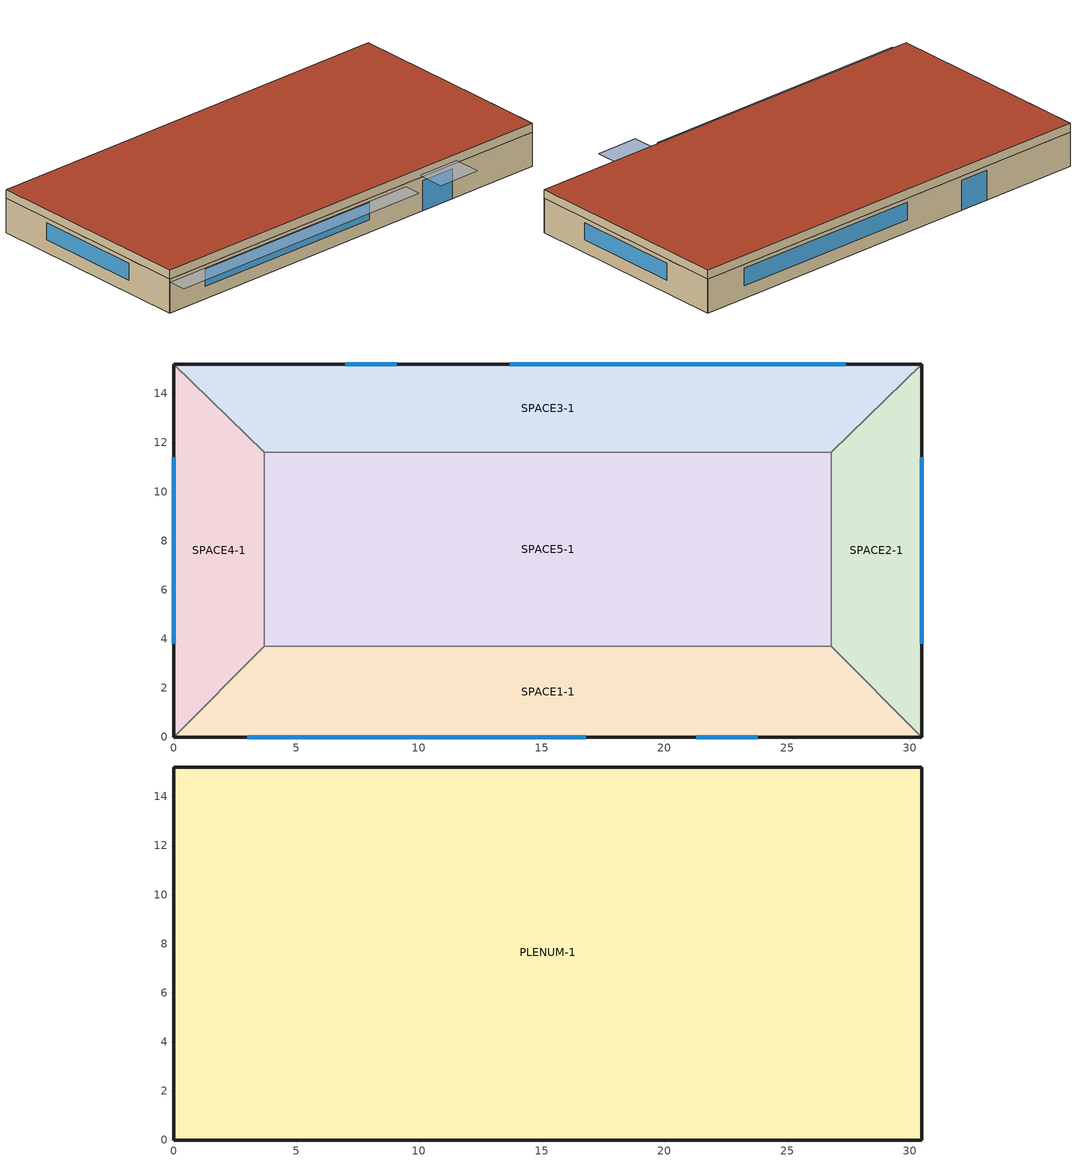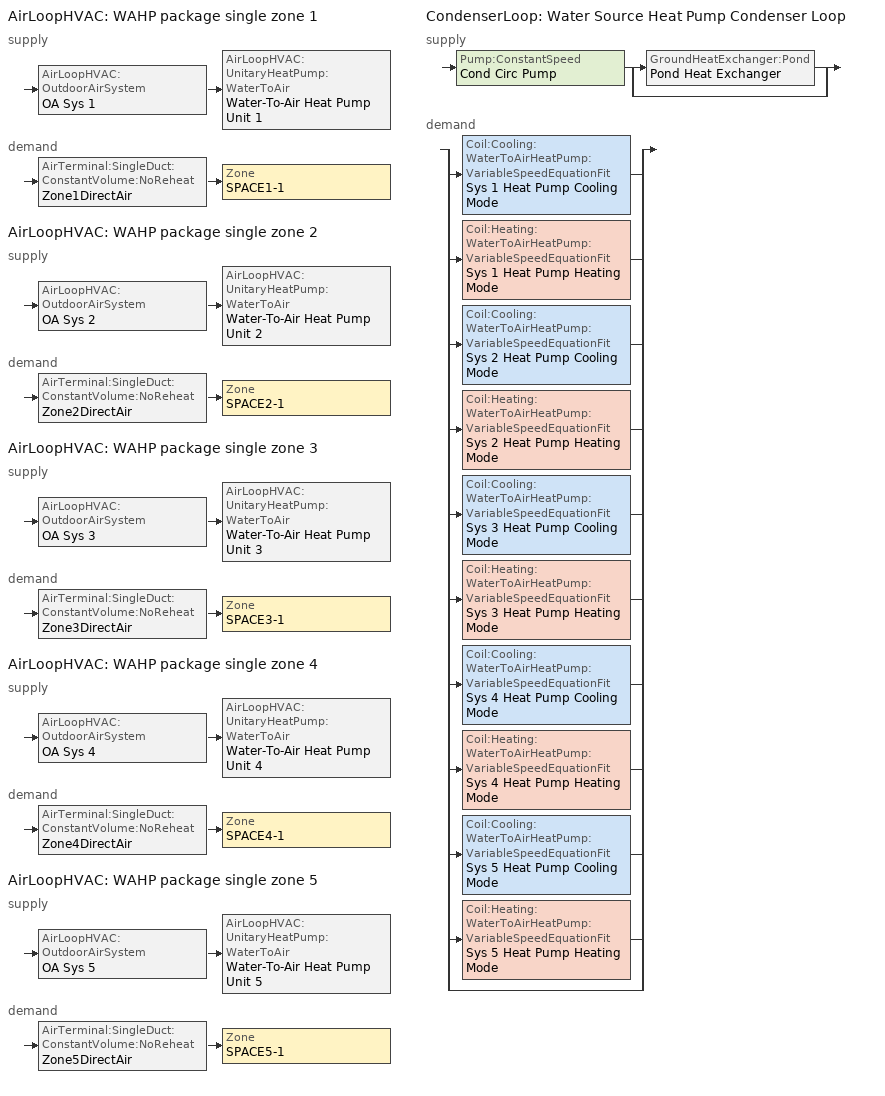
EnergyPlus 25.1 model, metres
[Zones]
SPACE1-1
 floor ground (FLOOR-SLAB-1): 26.8,3.7 30.5,0 0,0 3.7,3.7 z0
 wall outside (WALL-1): 0,0 30.5,0 z0:2.4
 wall to SPACE2-1 (INT-WALL-1): 30.5,0 26.8,3.7 z0:2.4
 wall to SPACE4-1 (INT-WALL-1): 3.7,3.7 0,0 z0:2.4
 wall to SPACE5-1 (INT-WALL-1): 26.8,3.7 3.7,3.7 z0:2.4
 window (Dbl Clr 3mm/13mm Air): 3,0 16.8,0 z0.9:2.1
 window (Sgl Grey 3mm): 21.3,0 23.8,0 z0:2.1
SPACE2-1
 floor ground (FLOOR-SLAB-1): 26.8,11.6 30.5,15.2 30.5,0 26.8,3.7 z0
 wall outside (WALL-1): 30.5,0 30.5,15.2 z0:2.4
 wall to SPACE3-1 (INT-WALL-1): 30.5,15.2 26.8,11.6 z0:2.4
 wall to SPACE5-1 (INT-WALL-1): 26.8,11.6 26.8,3.7 z0:2.4
 window (Dbl Clr 3mm/13mm Air): 30.5,3.8 30.5,11.4 z0.9:2.1
SPACE3-1
 floor ground (FLOOR-SLAB-1): 26.8,11.6 3.7,11.6 0,15.2 30.5,15.2 z0
 wall outside (WALL-1): 30.5,15.2 0,15.2 z0:2.4
 wall to SPACE4-1 (INT-WALL-1): 0,15.2 3.7,11.6 z0:2.4
 wall to SPACE5-1 (INT-WALL-1): 3.7,11.6 26.8,11.6 z0:2.4
 window (Dbl Clr 3mm/13mm Air): 27.4,15.2 13.7,15.2 z0.9:2.1
 window (Sgl Grey 3mm): 9.1,15.2 7,15.2 z0:2.1
SPACE4-1
 floor ground (FLOOR-SLAB-1): 3.7,3.7 0,0 0,15.2 3.7,11.6 z0
 wall outside (WALL-1): 0,15.2 0,0 z0:2.4
 wall to SPACE5-1 (INT-WALL-1): 3.7,3.7 3.7,11.6 z0:2.4
 window (Dbl Clr 3mm/13mm Air): 0,11.4 0,3.8 z0.9:2.1
SPACE5-1
 floor ground (FLOOR-SLAB-1): 26.8,11.6 26.8,3.7 3.7,3.7 3.7,11.6 z0
PLENUM-1
 floor to SPACE1-1 (CLNG-1): 26.8,3.7 30.5,0 0,0 3.7,3.7 z2.4
 floor to SPACE2-1 (CLNG-1): 26.8,11.6 30.5,15.2 30.5,0 26.8,3.7 z2.4
 floor to SPACE3-1 (CLNG-1): 26.8,11.6 3.7,11.6 0,15.2 30.5,15.2 z2.4
 floor to SPACE4-1 (CLNG-1): 3.7,3.7 0,0 0,15.2 3.7,11.6 z2.4
 floor to SPACE5-1 (CLNG-1): 26.8,11.6 26.8,3.7 3.7,3.7 3.7,11.6 z2.4
 wall outside (WALL-1): 0,0 30.5,0 30.5,15.2 0,15.2 0,0 z2.4:3
 roof outside (ROOF-1): 0,15.2 0,0 30.5,0 30.5,15.2 z3
shading: 0,-1.3 0,0 19.8,0 19.8,-1.3 z2.2; 21,-2 21,0 24.1,0 24.1,-2 z2.6
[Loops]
AirLoopHVAC 'WAHP package single zone 1'
 supply: AirLoopHVAC:OutdoorAirSystem 'OA Sys 1' > AirLoopHVAC:UnitaryHeatPump:WaterToAir 'Water-To-Air Heat Pump Unit 1'
 demand: AirTerminal:SingleDuct:ConstantVolume:NoReheat 'Zone1DirectAir' > Zone 'SPACE1-1'
AirLoopHVAC 'WAHP package single zone 2'
 supply: AirLoopHVAC:OutdoorAirSystem 'OA Sys 2' > AirLoopHVAC:UnitaryHeatPump:WaterToAir 'Water-To-Air Heat Pump Unit 2'
 demand: AirTerminal:SingleDuct:ConstantVolume:NoReheat 'Zone2DirectAir' > Zone 'SPACE2-1'
AirLoopHVAC 'WAHP package single zone 3'
 supply: AirLoopHVAC:OutdoorAirSystem 'OA Sys 3' > AirLoopHVAC:UnitaryHeatPump:WaterToAir 'Water-To-Air Heat Pump Unit 3'
 demand: AirTerminal:SingleDuct:ConstantVolume:NoReheat 'Zone3DirectAir' > Zone 'SPACE3-1'
AirLoopHVAC 'WAHP package single zone 4'
 supply: AirLoopHVAC:OutdoorAirSystem 'OA Sys 4' > AirLoopHVAC:UnitaryHeatPump:WaterToAir 'Water-To-Air Heat Pump Unit 4'
 demand: AirTerminal:SingleDuct:ConstantVolume:NoReheat 'Zone4DirectAir' > Zone 'SPACE4-1'
AirLoopHVAC 'WAHP package single zone 5'
 supply: AirLoopHVAC:OutdoorAirSystem 'OA Sys 5' > AirLoopHVAC:UnitaryHeatPump:WaterToAir 'Water-To-Air Heat Pump Unit 5'
 demand: AirTerminal:SingleDuct:ConstantVolume:NoReheat 'Zone5DirectAir' > Zone 'SPACE5-1'
CondenserLoop 'Water Source Heat Pump Condenser Loop'
 supply: Pump:ConstantSpeed 'Cond Circ Pump' > split
  | GroundHeatExchanger:Pond 'Pond Heat Exchanger'
  | bypass
 demand: split
  | Coil:Cooling:WaterToAirHeatPump:VariableSpeedEquationFit 'Sys 1 Heat Pump Cooling Mode'
  | Coil:Heating:WaterToAirHeatPump:VariableSpeedEquationFit 'Sys 1 Heat Pump Heating Mode'
  | Coil:Cooling:WaterToAirHeatPump:VariableSpeedEquationFit 'Sys 2 Heat Pump Cooling Mode'
  | Coil:Heating:WaterToAirHeatPump:VariableSpeedEquationFit 'Sys 2 Heat Pump Heating Mode'
  | Coil:Cooling:WaterToAirHeatPump:VariableSpeedEquationFit 'Sys 3 Heat Pump Cooling Mode'
  | Coil:Heating:WaterToAirHeatPump:VariableSpeedEquationFit 'Sys 3 Heat Pump Heating Mode'
  | Coil:Cooling:WaterToAirHeatPump:VariableSpeedEquationFit 'Sys 4 Heat Pump Cooling Mode'
  | Coil:Heating:WaterToAirHeatPump:VariableSpeedEquationFit 'Sys 4 Heat Pump Heating Mode'
  | Coil:Cooling:WaterToAirHeatPump:VariableSpeedEquationFit 'Sys 5 Heat Pump Cooling Mode'
  | Coil:Heating:WaterToAirHeatPump:VariableSpeedEquationFit 'Sys 5 Heat Pump Heating Mode'
  | bypass
[Building]
Building: North Axis {deg}=30; Terrain=City; Loads Convergence Tolerance Value {W}=0.5; Temperature Convergence Tolerance Value {deltaC}=0.5; Solar Distribution=FullExterior; Maximum Number of Warmup Days=40; Minimum Number of Warmup Days=6
[Site:Location]
Miami Intl Ap_FL_USA Design_Conditions: Latitude {deg}=25.82; Longitude {deg}=-80.3; Time Zone {hr}=-5; Elevation {m}=11
[SizingPeriod:DesignDay] Day of Month=21; Humidity Condition Type=Wetbulb; Barometric Pressure {Pa}=101193; Rain Indicator=No; Snow Indicator=No; Daylight Saving Time Indicator=No; Solar Model Indicator=ASHRAEClearSky
Name | Month | Day Type | Maximum Dry-Bulb Temperature {C} | Daily Dry-Bulb Temperature Range {deltaC} | Wetbulb or DewPoint at Maximum Dry-Bulb {C} | Wind Speed {m/s} | Wind Direction {deg} | Sky Clearness
Miami Intl Ap Ann Clg 1% Condns DB=>MWB | 7 | SummerDesignDay | 32.6 | 6.7 | 25.3 | 4.5 | 140 | 1
Miami Intl Ap Ann Htg Wind 99% Condns WS=>MCDB | 1 | WinterDesignDay | 21.7 | 0 | 21.7 | 9.3 | 340 | 0
[Site:GroundTemperature:BuildingSurface]
20.03, 20.03, 20.13, 20.3, 20.43, 20.52, 20.62, 20.77, 20.78, 20.55, 20.44, 20.2
[Site:GroundTemperature:Deep]
16.5, 16.5, 16.5, 16.5, 16.5, 16.5, 16.5, 16.5, 16.5, 16.5, 16.5, 16.5
[Material] Thermal Absorptance=0.9
Name | Roughness | Thickness {m} | Conductivity {W/m-K} | Density {kg/m3} | Specific Heat {J/kg-K} | Solar Absorptance | Visible Absorptance
RG01 | Rough | 0.0127 | 1.442 | 881 | 1674 | 0.65 | 0.65
BR01 | VeryRough | 0.0095 | 0.162 | 1121 | 1464 | 0.7 | 0.7
IN46 | VeryRough | 0.0762 | 0.023 | 24 | 1590 | 0.5 | 0.5
WD01 | MediumSmooth | 0.0191 | 0.115 | 513 | 1381 | 0.78 | 0.78
PW03 | MediumSmooth | 0.0127 | 0.115 | 545 | 1213 | 0.78 | 0.78
IN02 | Rough | 0.0901 | 0.043 | 10 | 837 | 0.75 | 0.75
GP01 | MediumSmooth | 0.0127 | 0.16 | 801 | 837 | 0.75 | 0.75
GP02 | MediumSmooth | 0.0159 | 0.16 | 801 | 837 | 0.75 | 0.75
CC03 | MediumRough | 0.1016 | 1.31 | 2243 | 837 | 0.65 | 0.65
[Material:NoMass]
MAT-CLNG-1: Roughness=Rough; Thermal Resistance {m2-K/W}=0.652259; Thermal Absorptance=0.65; Solar Absorptance=0.65; Visible Absorptance=0.65
[Material:AirGap]
AL21: Thermal Resistance {m2-K/W}=0.157
[Construction]
ROOF-1: RG01, BR01, IN46, WD01
WALL-1: WD01, PW03, IN02, GP01
CLNG-1: MAT-CLNG-1
FLOOR-SLAB-1: CC03
INT-WALL-1: GP02, AL21, GP02
Dbl Clr 3mm/13mm Air: CLEAR 3MM, AIR 13MM, CLEAR 3MM
Sgl Grey 3mm: GREY 3MM
[WindowMaterial:Gas]
AIR 13MM: Gas Type=Air; Thickness {m}=.0127
[WindowMaterial:Glazing] Optical Data Type=SpectralAverage; Thickness {m}=.003; Infrared Transmittance at Normal Incidence=0; Front Side Infrared Hemispherical Emissivity=.84; Back Side Infrared Hemispherical Emissivity=.84; Conductivity {W/m-K}=.9
Name | Solar Transmittance at Normal Incidence | Front Side Solar Reflectance at Normal Incidence | Back Side Solar Reflectance at Normal Incidence | Visible Transmittance at Normal Incidence | Front Side Visible Reflectance at Normal Incidence | Back Side Visible Reflectance at Normal Incidence
CLEAR 3MM | .837 | .075 | .075 | .898 | .081 | .081
GREY 3MM | .626 | .061 | .061 | .611 | .061 | .061
[AirLoopHVAC:UnitaryHeatPump:WaterToAir] Availability Schedule=FanAndCoilAvailSched; Heating Convergence=0.001; Cooling Convergence=0.001; Maximum Supply Air Temperature from Supplemental Heater {C}=50; Maximum Outdoor Dry-Bulb Temperature for Supplemental Heater Operation {C}=21; Fan Placement=BlowThrough; Supply Air Fan Operating Mode Schedule=ContinuousFanSch; Dehumidification Control Type=CoolReheat
Name | Supply Air Flow Rate {m3/s} | Controlling Zone or Thermostat Location | Supply Air Fan | Heating Coil | Cooling Coil | Supplemental Heating Coil
Water-To-Air Heat Pump Unit 1 | 1.4 | SPACE1-1 | Supply Fan 1 | Sys 1 Heat Pump Heating Mode | Sys 1 Heat Pump Cooling Mode | Heat Pump DX Supp Heating Coil 1
Water-To-Air Heat Pump Unit 2 | 1.3 | SPACE2-1 | Supply Fan 2 | Sys 2 Heat Pump Heating Mode | Sys 2 Heat Pump Cooling Mode | Heat Pump DX Supp Heating Coil 2
Water-To-Air Heat Pump Unit 3 | 1.3 | SPACE3-1 | Supply Fan 3 | Sys 3 Heat Pump Heating Mode | Sys 3 Heat Pump Cooling Mode | Heat Pump DX Supp Heating Coil 3
Water-To-Air Heat Pump Unit 4 | 1.4 | SPACE4-1 | Supply Fan 4 | Sys 4 Heat Pump Heating Mode | Sys 4 Heat Pump Cooling Mode | Heat Pump DX Supp Heating Coil 4
Water-To-Air Heat Pump Unit 5 | 1.5 | SPACE5-1 | Supply Fan 5 | Sys 5 Heat Pump Heating Mode | Sys 5 Heat Pump Cooling Mode | Heat Pump DX Supp Heating Coil 5
[Coil:Cooling:WaterToAirHeatPump:VariableSpeedEquationFit] Number of Speeds=10; Nominal Speed Level=10; Nominal Time for Condensate to Begin Leaving the Coil {s}=0; Initial Moisture Evaporation Rate Divided by Steady-State AC Latent Capacity=0; Maximum Cycling Rate {cycles/hr}=2.5; Latent Capacity Time Constant {s}=60; Fan Delay Time {s}=60; Flag for Using Hot Gas Reheat, 0 or 1=1; Energy Part Load Fraction Curve=VS Energy Part Load Fraction 1; Speed 1 Reference Unit Gross Rated Total Cooling Capacity {W}=1524.1; Speed 1 Reference Unit Gross Rated Sensible Heat Ratio=0.75; Speed 1 Reference Unit Gross Rated Cooling COP {W/W}=4; Speed 1 Reference Unit Rated Air Flow Rate {m3/s}=0.135907; Speed 1 Reference Unit Rated Water Flow Rate {m3/s}=0.000381695; Speed 1 Total Cooling Capacity Function of Temperature Curve=TC VS Temp1 Test; Speed 1 Total Cooling Capacity Function of Air Flow Fraction Curve=TC VS AirFrac Test; Speed 1 Total Cooling Capacity Function of Water Flow Fraction Curve=TC VS WaterFrac Test; Speed 1 Energy Input Ratio Function of Temperature Curve=EIR VS Temp1 Test; Speed 1 Energy Input Ratio Function of Air Flow Fraction Curve=EIR VS AirFrac Test; Speed 1 Energy Input Ratio Function of Water Flow Fraction Curve=EIR VS WaterFrac Test; Speed 1 Reference Unit Waste Heat Fraction of Input Power At Rated Conditions=1; Speed 1 Waste Heat Function of Temperature Curve=wasteHeat VS Temp1 Test; Speed 2 Reference Unit Gross Rated Total Cooling Capacity {W}=1877.9; Speed 2 Reference Unit Gross Rated Sensible Heat Ratio=0.75; Speed 2 Reference Unit Gross Rated Cooling COP {W/W}=4; Speed 2 Reference Unit Rated Air Flow Rate {m3/s}=0.151008; Speed 2 Reference Unit Rated Water Flow Rate {m3/s}=0.000381695; Speed 2 Total Cooling Capacity Function of Temperature Curve=TC VS Temp1 Test; Speed 2 Total Cooling Capacity Function of Air Flow Fraction Curve=TC VS AirFrac Test; Speed 2 Total Cooling Capacity Function of Water Flow Fraction Curve=TC VS WaterFrac Test; Speed 2 Energy Input Ratio Function of Temperature Curve=EIR VS Temp1 Test; Speed 2 Energy Input Ratio Function of Air Flow Fraction Curve=EIR VS AirFrac Test; Speed 2 Energy Input Ratio Function of Water Flow Fraction Curve=EIR VS WaterFrac Test; Speed 2 Reference Unit Waste Heat Fraction of Input Power At Rated Conditions=1; Speed 2 Waste Heat Function of Temperature Curve=wasteHeat VS Temp1 Test; Speed 3 Reference Unit Gross Rated Total Cooling Capacity {W}=2226.6; Speed 3 Reference Unit Gross Rated Sensible Heat Ratio=0.75; Speed 3 Reference Unit Gross Rated Cooling COP {W/W}=4; Speed 3 Reference Unit Rated Air Flow Rate {m3/s}=0.166109; Speed 3 Reference Unit Rated Water Flow Rate {m3/s}=0.000381695; Speed 3 Total Cooling Capacity Function of Temperature Curve=TC VS Temp1 Test; Speed 3 Total Cooling Capacity Function of Air Flow Fraction Curve=TC VS AirFrac Test; Speed 3 Total Cooling Capacity Function of Water Flow Fraction Curve=TC VS WaterFrac Test; Speed 3 Energy Input Ratio Function of Temperature Curve=EIR VS Temp1 Test; Speed 3 Energy Input Ratio Function of Air Flow Fraction Curve=EIR VS AirFrac Test; Speed 3 Energy Input Ratio Function of Water Flow Fraction Curve=EIR VS WaterFrac Test; Speed 3 Reference Unit Waste Heat Fraction of Input Power At Rated Conditions=1; Speed 3 Waste Heat Function of Temperature Curve=wasteHeat VS Temp1 Test; Speed 4 Reference Unit Gross Rated Total Cooling Capacity {W}=2911.3; Speed 4 Reference Unit Gross Rated Sensible Heat Ratio=0.75; Speed 4 Reference Unit Gross Rated Cooling COP {W/W}=4; Speed 4 Reference Unit Rated Air Flow Rate {m3/s}=0.19631; Speed 4 Reference Unit Rated Water Flow Rate {m3/s}=0.000381695; Speed 4 Total Cooling Capacity Function of Temperature Curve=TC VS Temp1 Test; Speed 4 Total Cooling Capacity Function of Air Flow Fraction Curve=TC VS AirFrac Test; Speed 4 Total Cooling Capacity Function of Water Flow Fraction Curve=TC VS WaterFrac Test; Speed 4 Energy Input Ratio Function of Temperature Curve=EIR VS Temp1 Test; Speed 4 Energy Input Ratio Function of Air Flow Fraction Curve=EIR VS AirFrac Test; Speed 4 Energy Input Ratio Function of Water Flow Fraction Curve=EIR VS WaterFrac Test; Speed 4 Reference Unit Waste Heat Fraction of Input Power At Rated Conditions=1; Speed 4 Waste Heat Function of Temperature Curve=wasteHeat VS Temp1 Test; Speed 5 Reference Unit Gross Rated Total Cooling Capacity {W}=3581.7; Speed 5 Reference Unit Gross Rated Sensible Heat Ratio=0.75; Speed 5 Reference Unit Gross Rated Cooling COP {W/W}=4; Speed 5 Reference Unit Rated Air Flow Rate {m3/s}=0.226512; Speed 5 Reference Unit Rated Water Flow Rate {m3/s}=0.000381695; Speed 5 Total Cooling Capacity Function of Temperature Curve=TC VS Temp1 Test; Speed 5 Total Cooling Capacity Function of Air Flow Fraction Curve=TC VS AirFrac Test; Speed 5 Total Cooling Capacity Function of Water Flow Fraction Curve=TC VS WaterFrac Test; Speed 5 Energy Input Ratio Function of Temperature Curve=EIR VS Temp1 Test; Speed 5 Energy Input Ratio Function of Air Flow Fraction Curve=EIR VS AirFrac Test; Speed 5 Energy Input Ratio Function of Water Flow Fraction Curve=EIR VS WaterFrac Test; Speed 5 Reference Unit Waste Heat Fraction of Input Power At Rated Conditions=1; Speed 5 Waste Heat Function of Temperature Curve=wasteHeat VS Temp1 Test; Speed 6 Reference Unit Gross Rated Total Cooling Capacity {W}=4239.5; Speed 6 Reference Unit Gross Rated Sensible Heat Ratio=0.75; Speed 6 Reference Unit Gross Rated Cooling COP {W/W}=4; Speed 6 Reference Unit Rated Air Flow Rate {m3/s}=0.256714; Speed 6 Reference Unit Rated Water Flow Rate {m3/s}=0.000381695; Speed 6 Total Cooling Capacity Function of Temperature Curve=TC VS Temp1 Test; Speed 6 Total Cooling Capacity Function of Air Flow Fraction Curve=TC VS AirFrac Test; Speed 6 Total Cooling Capacity Function of Water Flow Fraction Curve=TC VS WaterFrac Test; Speed 6 Energy Input Ratio Function of Temperature Curve=EIR VS Temp1 Test; Speed 6 Energy Input Ratio Function of Air Flow Fraction Curve=EIR VS AirFrac Test; Speed 6 Energy Input Ratio Function of Water Flow Fraction Curve=EIR VS WaterFrac Test; Speed 6 Reference Unit Waste Heat Fraction of Input Power At Rated Conditions=1; Speed 6 Waste Heat Function of Temperature Curve=wasteHeat VS Temp1 Test; Speed 7 Reference Unit Gross Rated Total Cooling Capacity {W}=4885.7; Speed 7 Reference Unit Gross Rated Sensible Heat Ratio=0.75; Speed 7 Reference Unit Gross Rated Cooling COP {W/W}=4; Speed 7 Reference Unit Rated Air Flow Rate {m3/s}=0.286915; Speed 7 Reference Unit Rated Water Flow Rate {m3/s}=0.000381695; Speed 7 Total Cooling Capacity Function of Temperature Curve=TC VS Temp1 Test; Speed 7 Total Cooling Capacity Function of Air Flow Fraction Curve=TC VS AirFrac Test; Speed 7 Total Cooling Capacity Function of Water Flow Fraction Curve=TC VS WaterFrac Test; Speed 7 Energy Input Ratio Function of Temperature Curve=EIR VS Temp1 Test; Speed 7 Energy Input Ratio Function of Air Flow Fraction Curve=EIR VS AirFrac Test; Speed 7 Energy Input Ratio Function of Water Flow Fraction Curve=EIR VS WaterFrac Test; Speed 7 Reference Unit Waste Heat Fraction of Input Power At Rated Conditions=1; Speed 7 Waste Heat Function of Temperature Curve=wasteHeat VS Temp1 Test; Speed 8 Reference Unit Gross Rated Total Cooling Capacity {W}=5520.7; Speed 8 Reference Unit Gross Rated Sensible Heat Ratio=0.75; Speed 8 Reference Unit Gross Rated Cooling COP {W/W}=4; Speed 8 Reference Unit Rated Air Flow Rate {m3/s}=0.317117; Speed 8 Reference Unit Rated Water Flow Rate {m3/s}=0.000381695; Speed 8 Total Cooling Capacity Function of Temperature Curve=TC VS Temp1 Test; Speed 8 Total Cooling Capacity Function of Air Flow Fraction Curve=TC VS AirFrac Test; Speed 8 Total Cooling Capacity Function of Water Flow Fraction Curve=TC VS WaterFrac Test; Speed 8 Energy Input Ratio Function of Temperature Curve=EIR VS Temp1 Test; Speed 8 Energy Input Ratio Function of Air Flow Fraction Curve=EIR VS AirFrac Test; Speed 8 Energy Input Ratio Function of Water Flow Fraction Curve=EIR VS WaterFrac Test; Speed 8 Reference Unit Waste Heat Fraction of Input Power At Rated Conditions=1; Speed 8 Waste Heat Function of Temperature Curve=wasteHeat VS Temp1 Test; Speed 9 Reference Unit Gross Rated Total Cooling Capacity {W}=6144.8; Speed 9 Reference Unit Gross Rated Sensible Heat Ratio=0.75; Speed 9 Reference Unit Gross Rated Cooling COP {W/W}=4; Speed 9 Reference Unit Rated Air Flow Rate {m3/s}=0.347318; Speed 9 Reference Unit Rated Water Flow Rate {m3/s}=0.000381695; Speed 9 Total Cooling Capacity Function of Temperature Curve=TC VS Temp1 Test; Speed 9 Total Cooling Capacity Function of Air Flow Fraction Curve=TC VS AirFrac Test; Speed 9 Total Cooling Capacity Function of Water Flow Fraction Curve=TC VS WaterFrac Test; Speed 9 Energy Input Ratio Function of Temperature Curve=EIR VS Temp1 Test; Speed 9 Energy Input Ratio Function of Air Flow Fraction Curve=EIR VS AirFrac Test; Speed 9 Energy Input Ratio Function of Water Flow Fraction Curve=EIR VS WaterFrac Test; Speed 9 Reference Unit Waste Heat Fraction of Input Power At Rated Conditions=1; Speed 9 Waste Heat Function of Temperature Curve=wasteHeat VS Temp1 Test; Speed 10 Reference Unit Gross Rated Total Cooling Capacity {W}=6758; Speed 10 Reference Unit Gross Rated Sensible Heat Ratio=0.75; Speed 10 Reference Unit Gross Rated Cooling COP {W/W}=4; Speed 10 Reference Unit Rated Air Flow Rate {m3/s}=0.37752; Speed 10 Reference Unit Rated Water Flow Rate {m3/s}=0.000381695; Speed 10 Total Cooling Capacity Function of Temperature Curve=TC VS Temp1 Test; Speed 10 Total Cooling Capacity Function of Air Flow Fraction Curve=TC VS AirFrac Test; Speed 10 Total Cooling Capacity Function of Water Flow Fraction Curve=TC VS WaterFrac Test; Speed 10 Energy Input Ratio Function of Temperature Curve=EIR VS Temp1 Test; Speed 10 Energy Input Ratio Function of Air Flow Fraction Curve=EIR VS AirFrac Test; Speed 10 Energy Input Ratio Function of Water Flow Fraction Curve=EIR VS WaterFrac Test; Speed 10 Reference Unit Waste Heat Fraction of Input Power At Rated Conditions=1; Speed 10 Waste Heat Function of Temperature Curve=wasteHeat VS Temp1 Test
Name | Gross Rated Total Cooling Capacity At Selected Nominal Speed Level {W} | Rated Air Flow Rate At Selected Nominal Speed Level {m3/s} | Rated Water Flow Rate At Selected Nominal Speed Level {m3/s}
Sys 1 Heat Pump Cooling Mode | 40125.6 | 1.4 | 0.00165
Sys 2 Heat Pump Cooling Mode | 41562.8 | 1.3 | 0.00165
Sys 3 Heat Pump Cooling Mode | 43125.6 | 1.3 | 0.00165
Sys 4 Heat Pump Cooling Mode | 42000 | 1.4 | 0.00165
Sys 5 Heat Pump Cooling Mode | 100000 | 1.5 | 0.0033
[Coil:Heating:WaterToAirHeatPump:VariableSpeedEquationFit] Number of Speeds=10; Nominal Speed Level=10; Energy Part Load Fraction Curve=VS Energy Part Load Fraction 1; Speed 1 Reference Unit Gross Rated Heating Capacity {W}=1838.7; Speed 1 Reference Unit Gross Rated Heating COP {W/W}=5; Speed 1 Reference Unit Rated Air Flow {m3/s}=0.166109; Speed 1 Reference Unit Rated Water Flow Rate {m3/s}=0.000381695; Speed 1 Heating Capacity Function of Temperature Curve=Heating VS Temp1 Test; Speed 1 Total  Heating Capacity Function of Air Flow Fraction Curve=Heating VS AirFrac Test; Speed 1 Heating Capacity Function of Water Flow Fraction Curve=Heating VS WaterFrac Test; Speed 1 Energy Input Ratio Function of Temperature Curve=EIRH VS Temp1 Test; Speed 1 Energy Input Ratio Function of Air Flow Fraction Curve=EIRH VS AirFrac Test; Speed 1 Energy Input Ratio Function of Water Flow Fraction Curve=EIRH VS WaterFrac Test; Speed 1 Reference Unit Waste Heat Fraction of Input Power At Rated Conditions=0.1; Speed 1 Waste Heat Function of Temperature Curve=Heating wasteHeat VS Temp1 Test; Speed 2 Reference Unit Gross Rated Heating Capacity {W}=2295.5; Speed 2 Reference Unit Gross Rated Heating COP {W/W}=5; Speed 2 Reference Unit Rated Air Flow Rate {m3/s}=0.179322; Speed 2 Reference Unit Rated Water Flow Rate {m3/s}=0.000381695; Speed 2 Heating Capacity Function of Temperature Curve=Heating VS Temp1 Test; Speed 2 Total  Heating Capacity Function of Air Flow Fraction Curve=Heating VS AirFrac Test; Speed 2 Heating Capacity Function of Water Flow Fraction Curve=Heating VS WaterFrac Test; Speed 2 Energy Input Ratio Function of Temperature Curve=EIRH VS Temp1 Test; Speed 2 Energy Input Ratio Function of Air Flow Fraction Curve=EIRH VS AirFrac Test; Speed 2 Energy Input Ratio Function of Water Flow Fraction Curve=EIRH VS WaterFrac Test; Speed 2 Reference Unit Waste Heat Fraction of Input Power At Rated Conditions=0.1; Speed 2 Waste Heat Function of Temperature Curve=Heating wasteHeat VS Temp1 Test; Speed 3 Reference Unit Gross Rated Heating Capacity {W}=2751.3; Speed 3 Reference Unit Gross Rated Heating COP {W/W}=5; Speed 3 Reference Unit Rated Air Flow Rate {m3/s}=0.192535; Speed 3 Reference Unit Rated Water Flow Rate {m3/s}=0.000381695; Speed 3 Heating Capacity Function of Temperature Curve=Heating VS Temp1 Test; Speed 3 Total  Heating Capacity Function of Air Flow Fraction Curve=Heating VS AirFrac Test; Speed 3 Heating Capacity Function of Water Flow Fraction Curve=Heating VS WaterFrac Test; Speed 3 Energy Input Ratio Function of Temperature Curve=EIRH VS Temp1 Test; Speed 3 Energy Input Ratio Function of Air Flow Fraction Curve=EIRH VS AirFrac Test; Speed 3 Energy Input Ratio Function of Water Flow Fraction Curve=EIRH VS WaterFrac Test; Speed 3 Reference Unit Waste Heat Fraction of Input Power At Rated Conditions=0.1; Speed 3 Waste Heat Function of Temperature Curve=Heating wasteHeat VS Temp1 Test; Speed 4 Reference Unit Gross Rated Heating Capacity {W}=3659.6; Speed 4 Reference Unit Gross Rated Heating COP {W/W}=5; Speed 4 Reference Unit Rated Air Flow Rate {m3/s}=0.218962; Speed 4 Reference Unit Rated Water Flow Rate {m3/s}=0.000381695; Speed 4 Heating Capacity Function of Temperature Curve=Heating VS Temp1 Test; Speed 4 Total  Heating Capacity Function of Air Flow Fraction Curve=Heating VS AirFrac Test; Speed 4 Heating Capacity Function of Water Flow Fraction Curve=Heating VS WaterFrac Test; Speed 4 Energy Input Ratio Function of Temperature Curve=EIRH VS Temp1 Test; Speed 4 Energy Input Ratio Function of Air Flow Fraction Curve=EIRH VS AirFrac Test; Speed 4 Energy Input Ratio Function of Water Flow Fraction Curve=EIRH VS WaterFrac Test; Speed 4 Reference Unit Waste Heat Fraction of Input Power At Rated Conditions=0.1; Speed 4 Waste Heat Function of Temperature Curve=Heating wasteHeat VS Temp1 Test; Speed 5 Reference Unit Gross Rated Heating Capacity {W}=4563.7; Speed 5 Reference Unit Gross Rated Heating COP {W/W}=5; Speed 5 Reference Unit Rated Air Flow Rate {m3/s}=0.245388; Speed 5 Reference Unit Rated Water Flow Rate {m3/s}=0.000381695; Speed 5 Heating Capacity Function of Temperature Curve=Heating VS Temp1 Test; Speed 5 Total  Heating Capacity Function of Air Flow Fraction Curve=Heating VS AirFrac Test; Speed 5 Heating Capacity Function of Water Flow Fraction Curve=Heating VS WaterFrac Test; Speed 5 Energy Input Ratio Function of Temperature Curve=EIRH VS Temp1 Test; Speed 5 Energy Input Ratio Function of Air Flow Fraction Curve=EIRH VS AirFrac Test; Speed 5 Energy Input Ratio Function of Water Flow Fraction Curve=EIRH VS WaterFrac Test; Speed 5 Reference Unit Waste Heat Fraction of Input Power At Rated Conditions=0.1; Speed 5 Waste Heat Function of Temperature Curve=Heating wasteHeat VS Temp1 Test; Speed 6 Reference Unit Gross Rated Heating Capacity {W}=5463.3; Speed 6 Reference Unit Gross Rated Heating COP {W/W}=5; Speed 6 Reference Unit Rated Air Flow Rate {m3/s}=0.271814; Speed 6 Reference Unit Rated Water Flow Rate {m3/s}=0.000381695; Speed 6 Heating Capacity Function of Temperature Curve=Heating VS Temp1 Test; Speed 6 Total  Heating Capacity Function of Air Flow Fraction Curve=Heating VS AirFrac Test; Speed 6 Heating Capacity Function of Water Flow Fraction Curve=Heating VS WaterFrac Test; Speed 6 Energy Input Ratio Function of Temperature Curve=EIRH VS Temp1 Test; Speed 6 Energy Input Ratio Function of Air Flow Fraction Curve=EIRH VS AirFrac Test; Speed 6 Energy Input Ratio Function of Water Flow Fraction Curve=EIRH VS WaterFrac Test; Speed 6 Reference Unit Waste Heat Fraction of Input Power At Rated Conditions=0.1; Speed 6 Waste Heat Function of Temperature Curve=Heating wasteHeat VS Temp1 Test; Speed 7 Reference Unit Gross Rated Heating Capacity {W}=6358.4; Speed 7 Reference Unit Gross Rated Heating COP {W/W}=5; Speed 7 Reference Unit Rated Air Flow Rate {m3/s}=0.298241; Speed 7 Reference Unit Rated Water Flow Rate {m3/s}=0.000381695; Speed 7 Heating Capacity Function of Temperature Curve=Heating VS Temp1 Test; Speed 7 Total  Heating Capacity Function of Air Flow Fraction Curve=Heating VS AirFrac Test; Speed 7 Heating Capacity Function of Water Flow Fraction Curve=Heating VS WaterFrac Test; Speed 7 Energy Input Ratio Function of Temperature Curve=EIRH VS Temp1 Test; Speed 7 Energy Input Ratio Function of Air Flow Fraction Curve=EIRH VS AirFrac Test; Speed 7 Energy Input Ratio Function of Water Flow Fraction Curve=EIRH VS WaterFrac Test; Speed 7 Reference Unit Waste Heat Fraction of Input Power At Rated Conditions=0.1; Speed 7 Waste Heat Function of Temperature Curve=Heating wasteHeat VS Temp1 Test; Speed 8 Reference Unit Gross Rated Heating Capacity {W}=7248.5; Speed 8 Reference Unit Gross Rated Heating COP {W/W}=5; Speed 8 Reference Unit Rated Air Flow Rate {m3/s}=0.324667; Speed 8 Reference Unit Rated Water Flow Rate {m3/s}=0.000381695; Speed 8 Heating Capacity Function of Temperature Curve=Heating VS Temp1 Test; Speed 8 Total  Heating Capacity Function of Air Flow Fraction Curve=Heating VS AirFrac Test; Speed 8 Heating Capacity Function of Water Flow Fraction Curve=Heating VS WaterFrac Test; Speed 8 Energy Input Ratio Function of Temperature Curve=EIRH VS Temp1 Test; Speed 8 Energy Input Ratio Function of Air Flow Fraction Curve=EIRH VS AirFrac Test; Speed 8 Energy Input Ratio Function of Water Flow Fraction Curve=EIRH VS WaterFrac Test; Speed 8 Reference Unit Waste Heat Fraction of Input Power At Rated Conditions=0.1; Speed 8 Waste Heat Function of Temperature Curve=Heating wasteHeat VS Temp1 Test; Speed 9 Reference Unit Gross Rated Heating Capacity {W}=8133.6; Speed 9 Reference Unit Gross Rated Heating COP {W/W}=5; Speed 9 Reference Unit Rated Air Flow Rate {m3/s}=0.351094; Speed 9 Reference Unit Rated Water Flow Rate {m3/s}=0.000381695; Speed 9 Heating Capacity Function of Temperature Curve=Heating VS Temp1 Test; Speed 9 Total  Heating Capacity Function of Air Flow Fraction Curve=Heating VS AirFrac Test; Speed 9 Heating Capacity Function of Water Flow Fraction Curve=Heating VS WaterFrac Test; Speed 9 Energy Input Ratio Function of Temperature Curve=EIRH VS Temp1 Test; Speed 9 Energy Input Ratio Function of Air Flow Fraction Curve=EIRH VS AirFrac Test; Speed 9 Energy Input Ratio Function of Water Flow Fraction Curve=EIRH VS WaterFrac Test; Speed 9 Reference Unit Waste Heat Fraction of Input Power At Rated Conditions=0.1; Speed 9 Waste Heat Function of Temperature Curve=Heating wasteHeat VS Temp1 Test; Speed 10 Reference Unit Gross Rated Heating Capacity {W}=9013.2; Speed 10 Reference Unit Gross Rated Heating COP {W/W}=5; Speed 10 Reference Unit Rated Air Flow Rate {m3/s}=0.37752; Speed 10 Reference Unit Rated Water Flow Rate {m3/s}=0.000381695; Speed 10 Heating Capacity Function of Temperature Curve=Heating VS Temp1 Test; Speed 10 Total  Heating Capacity Function of Air Flow Fraction Curve=Heating VS AirFrac Test; Speed 10 Heating Capacity Function of Water Flow Fraction Curve=Heating VS WaterFrac Test; Speed 10 Energy Input Ratio Function of Temperature Curve=EIRH VS Temp1 Test; Speed 10 Energy Input Ratio Function of Air Flow Fraction Curve=EIRH VS AirFrac Test; Speed 10 Energy Input Ratio Function of Water Flow Fraction Curve=EIRH VS WaterFrac Test; Speed 10 Reference Unit Waste Heat Fraction of Input Power At Rated Conditions=0.1; Speed 10 Waste Heat Function of Temperature Curve=Heating wasteHeat VS Temp1 Test
Name | Rated Heating Capacity At Selected Nominal Speed Level {W} | Rated Air Flow Rate At Selected Nominal Speed Level {m3/s} | Rated Water Flow Rate At Selected Nominal Speed Level {m3/s}
Sys 1 Heat Pump Heating Mode | 33156.73 | 1.4 | 0.00165
Sys 2 Heat Pump Heating Mode | 35078.4 | 1.3 | 0.00165
Sys 3 Heat Pump Heating Mode | 39156.73 | 1.3 | 0.00165
Sys 4 Heat Pump Heating Mode | 35000 | 1.4 | 0.00165
Sys 5 Heat Pump Heating Mode | 81000 | 1.5 | 0.0033
[Zone] Type=1; Multiplier=1
Name | Ceiling Height {m} | Volume {m3}
PLENUM-1 | 0.6096 | 283.2
SPACE1-1; SPACE3-1 | 2.4384 | 239.247
SPACE2-1; SPACE4-1 | 2.4384 | 103.311
SPACE5-1 | 2.4384 | 447.683
[ZoneInfiltration:DesignFlowRate] Schedule=INFIL-SCH; Design Flow Rate Calculation Method=flow/zone; Constant Term Coefficient=0; Temperature Term Coefficient=0; Velocity Term Coefficient=0.2237; Velocity Squared Term Coefficient=0
Name | Zone or ZoneList or Space or SpaceList | Design Flow Rate {m3/s}
SPACE1-1 Infiltration | SPACE1-1 | 0.1
SPACE2-1 Infiltration | SPACE2-1 | .0517
SPACE3-1 Infiltration | SPACE3-1 | 0.1
SPACE4-1 Infiltration | SPACE4-1 | .0517
SPACE5-1 Infiltration | SPACE5-1 | 0.12
[People] Number of People Schedule=OCCUPY-1; Number of People Calculation Method=people; Fraction Radiant=0.3; Activity Level Schedule=ActSchd
Name | Zone or ZoneList or Space or SpaceList | Number of People
SPACE1-1 People | SPACE1-1 | 11
SPACE2-1 People | SPACE2-1 | 5
SPACE3-1 People | SPACE3-1 | 11
SPACE4-1 People | SPACE4-1 | 5
SPACE5-1 People | SPACE5-1 | 20
[Lights] Schedule=LIGHTS-1; Design Level Calculation Method=LightingLevel; Return Air Fraction=0.2; Fraction Radiant=0.59; Fraction Visible=0.2; Fraction Replaceable=0
Name | Zone or ZoneList or Space or SpaceList | Lighting Level {W}
SPACE1-1 Lights | SPACE1-1 | 1584
SPACE2-1 Lights | SPACE2-1 | 684
SPACE3-1 Lights | SPACE3-1 | 1584
SPACE4-1 Lights | SPACE4-1 | 684
SPACE5-1 Lights | SPACE5-1 | 2964
[ElectricEquipment] Schedule=EQUIP-1; Design Level Calculation Method=EquipmentLevel; Fraction Latent=0; Fraction Radiant=0.3; Fraction Lost=0
Name | Zone or ZoneList or Space or SpaceList | Design Level {W}
SPACE1-1 Elec Equipment | SPACE1-1 | 1056
SPACE2-1 Elec Equipment | SPACE2-1 | 456
SPACE3-1 Elec Equipment | SPACE3-1 | 1056
SPACE4-1 Elec Equipment | SPACE4-1 | 456
SPACE5-1 Elec Equipment | SPACE5-1 | 1976
[Sizing:Zone] Zone Cooling Design Supply Air Temperature Input Method=SupplyAirTemperature; Zone Cooling Design Supply Air Temperature {C}=14; Zone Heating Design Supply Air Temperature Input Method=SupplyAirTemperature; Zone Heating Design Supply Air Temperature {C}=50; Zone Cooling Design Supply Air Humidity Ratio {kgWater/kgDryAir}=0.009; Zone Heating Design Supply Air Humidity Ratio {kgWater/kgDryAir}=0.004; Zone Heating Sizing Factor=0; Zone Cooling Sizing Factor=0; Cooling Design Air Flow Method=DesignDay; Cooling Design Air Flow Rate {m3/s}=0; Heating Design Air Flow Method=DesignDay; Heating Design Air Flow Rate {m3/s}=0; Account for Dedicated Outdoor Air System=No; Dedicated Outdoor Air System Control Strategy=NeutralSupplyAir; Dedicated Outdoor Air Low Setpoint Temperature for Design {C}=autosize; Dedicated Outdoor Air High Setpoint Temperature for Design {C}=autosize
Name | Design Specification Outdoor Air Object
SPACE1-1 | SZ DSOA SPACE1-1
SPACE2-1 | SZ DSOA SPACE2-1
SPACE3-1 | SZ DSOA SPACE3-1
SPACE4-1 | SZ DSOA SPACE4-1
SPACE5-1 | SZ DSOA SPACE5-1
[DesignSpecification:OutdoorAir] Outdoor Air Method=flow/person; Outdoor Air Flow per Person {m3/s-person}=0.00944; Outdoor Air Flow per Zone Floor Area {m3/s-m2}=0; Outdoor Air Flow per Zone {m3/s}=0
SZ DSOA SPACE1-1; SZ DSOA SPACE2-1; SZ DSOA SPACE3-1; SZ DSOA SPACE4-1; SZ DSOA SPACE5-1
[AirLoopHVAC]
Name | Design Supply Air Flow Rate {m3/s}
WAHP package single zone 1; WAHP package single zone 4 | 1.4
WAHP package single zone 2; WAHP package single zone 3 | 1.3
WAHP package single zone 5 | 1.5
[AvailabilityManager:Scheduled]
Name | Schedule
Heat Pump 1 Avail; Heat Pump 2 Avail; Heat Pump 3 Avail; Heat Pump 4 Avail; Heat Pump 5 Avail | FanAndCoilAvailSched
Outdoor Air 1 Avail; Outdoor Air 2 Avail; Outdoor Air 3 Avail; Outdoor Air 4 Avail; Outdoor Air 5 Avail | OutdoorAirAvailSched
[Controller:OutdoorAir] Minimum Outdoor Air Flow Rate {m3/s}=0.05; Maximum Outdoor Air Flow Rate {m3/s}=0.2; Economizer Control Type=NoEconomizer; Economizer Control Action Type=ModulateFlow; Lockout Type=NoLockout; Minimum Limit Type=FixedMinimum; Minimum Outdoor Air Schedule=OAFractionSched
OA Controller 1; OA Controller 2; OA Controller 3; OA Controller 4; OA Controller 5
[ZoneControl:Thermostat] Control Type Schedule=Dual Zone Control Type Sched
Name | Zone or ZoneList | Control 1
Zone 1 Thermostat | SPACE1-1 | Dual Setpoint Sched 1
Zone 2 Thermostat | SPACE2-1 | Dual Setpoint Sched 2
Zone 3 Thermostat | SPACE3-1 | Dual Setpoint Sched 3
Zone 4 Thermostat | SPACE4-1 | Dual Setpoint Sched 4
Zone 5 Thermostat | SPACE5-1 | Dual Setpoint Sched 5
[ThermostatSetpoint:DualSetpoint] Heating Setpoint Temperature Schedule=Heating Setpoints; Cooling Setpoint Temperature Schedule=Cooling Setpoints
Dual Setpoint Sched 1; Dual Setpoint Sched 2; Dual Setpoint Sched 3; Dual Setpoint Sched 4; Dual Setpoint Sched 5
[Zone equipment]
SPACE1-1: Zone1DirectAir
SPACE2-1: Zone2DirectAir
SPACE3-1: Zone3DirectAir
SPACE4-1: Zone4DirectAir
SPACE5-1: Zone5DirectAir
[AirTerminal:SingleDuct:ConstantVolume:NoReheat] Availability Schedule=FanAndCoilAvailSched
Name | Maximum Air Flow Rate {m3/s}
Zone1DirectAir; Zone4DirectAir | 1.4
Zone2DirectAir; Zone3DirectAir | 1.3
Zone5DirectAir | 1.5
[Fan:OnOff] Availability Schedule=FanAndCoilAvailSched; Fan Total Efficiency=0.5; Pressure Rise {Pa}=300; Motor Efficiency=0.9; Motor In Airstream Fraction=1
Name | Maximum Flow Rate {m3/s}
Supply Fan 1; Supply Fan 4 | 1.4
Supply Fan 2; Supply Fan 3 | 1.3
Supply Fan 5 | 1.5
[Coil:Heating:Fuel] Availability Schedule=FanAndCoilAvailSched; Fuel Type=NaturalGas
Name | Burner Efficiency | Nominal Capacity {W}
Heat Pump DX Supp Heating Coil 1; Heat Pump DX Supp Heating Coil 2; Heat Pump DX Supp Heating Coil 3 | 0.8 | 32000
Heat Pump DX Supp Heating Coil 4 | 1 | 35000
Heat Pump DX Supp Heating Coil 5 | 0.8 | 72000
[CondenserLoop]
Water Source Heat Pump Condenser Loop: Fluid Type=Water; Condenser Equipment Operation Scheme=Pond Loop Operation; Maximum Loop Temperature {C}=80; Minimum Loop Temperature {C}=1; Maximum Loop Flow Rate {m3/s}=0.0099; Minimum Loop Flow Rate {m3/s}=0; Condenser Loop Volume {m3}=autocalculate; Load Distribution Scheme=SequentialLoad
[SetpointManager:FollowOutdoorAirTemperature]
MyCondenserControl: Control Variable=Temperature; Reference Temperature Type=OutdoorAirWetBulb; Offset Temperature Difference {deltaC}=0; Maximum Setpoint Temperature {C}=80; Minimum Setpoint Temperature {C}=10; Setpoint Node or NodeList=Condenser Supply Outlet Node
[CondenserEquipmentOperationSchemes]
Pond Loop Operation: Control Scheme 1=Year Round Pond Operation; Control Scheme 1 Schedule=ON
[PlantEquipmentOperation:Uncontrolled]
Year Round Pond Operation: Equipment List=All Towers
[CondenserEquipmentList]
All Towers: Pond Heat Exchanger
[GroundHeatExchanger:Pond]
Pond Heat Exchanger: Pond Depth {m}=2; Pond Area {m2}=2500; Hydronic Tubing Inside Diameter {m}=0.02; Hydronic Tubing Outside Diameter {m}=0.025; Hydronic Tubing Thermal Conductivity {W/m-K}=1.5; Ground Thermal Conductivity {W/m2-K}=1; Number of Tubing Circuits=50; Length of Each Tubing Circuit {m}=120
[Pump:ConstantSpeed]
Cond Circ Pump: Design Flow Rate {m3/s}=.0099; Design Pump Head {Pa}=50000; Design Power Consumption {W}=600; Motor Efficiency=.87; Fraction of Motor Inefficiencies to Fluid Stream=0; Pump Control Type=CONTINUOUS
[Curve:Quadratic] Coefficient3 x**2=0; Minimum Value of x=0; Maximum Value of x=1
Name | Coefficient1 Constant | Coefficient2 x
VS Energy Part Load Fraction 1 | 0.85 | 0.15
TC VS AirFrac Test; TC VS WaterFrac Test; EIR VS AirFrac Test; EIR VS WaterFrac Test; Heating VS AirFrac Test; Heating VS WaterFrac Test; EIRH VS AirFrac Test; EIRH VS WaterFrac Test | 1 | 0
[Curve:Biquadratic]
Name | Coefficient1 Constant | Coefficient2 x | Coefficient3 x**2 | Coefficient4 y | Coefficient5 y**2 | Coefficient6 x*y | Minimum Value of x | Maximum Value of x | Minimum Value of y | Maximum Value of y
TC VS Temp1 Test | 1.43085 | -0.0453653 | 0.00199378 | -0.00805944 | 3.93414e-05 | -0.000181187 | 10 | 25.6 | 7.2 | 48.9
EIR VS Temp1 Test | 0.138848 | 0.0457985 | -0.00138661 | 0.0141485 | 0.000386055 | -0.000438194 | 10 | 25.6 | 7.2 | 48.9
wasteHeat VS Temp1 Test | 1 | 0 | 0 | 0 | 0 | 0 | 10 | 25.6 | 7.2 | 48.9
Heating VS Temp1 Test | 0.617474 | -0.00245669 | -1.8655e-05 | 0.0254921 | -0.000100773 | -0.000109447 | 7 | 27 | 10 | 30
EIRH VS Temp1 Test | 0.993257 | 0.0201512 | 7.72375e-05 | -0.0317207 | 0.000740649 | -0.000303875 | 7 | 27 | 10 | 30
Heating wasteHeat VS Temp1 Test | 1 | 0 | 0 | 0 | 0 | 0 | 7 | 27 | 10 | 30
[Schedule:Compact]
OCCUPY-1: Through: 12/31, For: Weekdays SummerDesignDay WinterDesignDay, Until: 9:00, 0, Until: 12:00, 1, Until: 13:00, 0.8, Until: 14:00, 0.4, Until: 15:00, 0.8, Until: 17:00, 1, Until: 24:00, 0, For: AllOtherDays, Until: 24:00, 0
LIGHTS-1: Through: 12/31, For: Weekdays SummerDesignDay WinterDesignDay, Until: 9:00, 0.05, Until: 10:00, 0.9, Until: 11:00, 0.95, Until: 12:00, 1, Until: 13:00, 0.95, Until: 14:00, 0.8, Until: 15:00, 0.9, Until: 17:00, 1, Until: 24:00, 0.05, For: AllOtherDays, Until: 24:00, 0.05
EQUIP-1: Through: 12/31, For: Weekdays SummerDesignDay WinterDesignDay, Until: 9:00, 0.02, Until: 10:00, 0.4, Until: 15:00, 0.9, Until: 16:00, 0.8, Until: 17:00, 0.7, Until: 24:00, 0.02, For: CustomDay1 CustomDay2, Until: 9:00, 0.02, Until: 10:00, 0.4, Until: 15:00, 0.9, Until: 16:00, 0.8, Until: 17:00, 0.7, Until: 24:00, 0.02, For: AllOtherDays, Until: 24:00, 0.2
INFIL-SCH: Through: 3/31, For: Alldays, Until: 24:00, 1, Through: 10/31, For: Alldays, Until: 24:00, 1, Through: 12/31, For: Alldays, Until: 24:00, 1
ActSchd: Through: 12/31, For: Alldays, Until: 24:00, 117.24
On; ContinuousFanSch: Through: 12/31, For: AllDays, Until: 24:00, 1
FanAndCoilAvailSched: Through: 3/31, For: AllDays, Until: 24:00, 1, Through: 9/30, For: AllDays, Until: 5:00, 1, Until: 19:00, 1, Until: 24:00, 1, Through: 12/31, For: AllDays, Until: 24:00, 1
OutdoorAirAvailSched: Through: 12/31, For: AllDays, Until: 5:00, 1, Until: 19:00, 1, Until: 24:00, 1
OAFractionSched: Through: 12/31, For: AllDays, Until: 5:00, 0, Until: 19:00, 1, Until: 24:00, 0
Heating Setpoints: Through: 12/31, For: AllDays, Until:  5:00, 22, Until: 19:00, 22, Until: 24:00, 22
Cooling Setpoints: Through: 12/31, For: AllDays, Until:  5:00, 24, Until: 19:00, 24, Until: 24:00, 24
Dual Zone Control Type Sched: Through: 12/31, For: AllDays, Until: 24:00, 4
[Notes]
VSHeatPumpWaterToAirWithRHControl.idf
Basic file description:  1 story building divided into 4 exterior and one interior conditioned zones and return plenum.
Highlights:              High humidity Control using variable-speed Water To Air Heat Pumps with pond heat exchanger.  Five water source
heat pumps serve one zone each. These heat pumps are modeled using the water to air heat pump
'equation fit' model.  The heat pumps are attached to a single condenser loop with a pond
water heat exchanger (GroundHeatExchanger:Pond).
Simulation Location/Run: CHICAGO_IL_USA_WMO_722020, 2 design days, 1 run period,
Run Control executes the design days
Location:                Chicago, IL
Design Days:             CHICAGO_IL_USA Annual Heating 99.6%, MaxDB=8°C
CHICAGO_IL_USA Annual Cooling (DB=>MWB) .4%, MaxDB=33.1°C MWB=25.3°C
Run Period (Weather File): full annual, CHICAGO_IL_USA TMY2-94846
Run Control:             Zone sizing with weather file run control
Building: Single floor rectangular building 100 ft x 50 ft. 5 zones - 4 exterior, 1 interior, zone height 8 feet.
Exterior zone depth is 12 feet. There is a 2 foot high return plenum: the overall building height is
10 feet. There are windows on all 4 facades; the south and north facades have glass doors.
The south facing glass is shaded by overhangs. The walls are woodshingle over plywood, R11 insulation,
and gypboard. The roof is a gravel built up roof with R-3 mineral board insulation and plywood sheathing.
The windows are double pane 6mm clear with 6mm air gap.  The window to wall ratio is approximately 0.29.
The south wall and door have overhangs.
The building is oriented 30 degrees east of north.
Floor Area:       463.6 m2 (5000 ft2)
Number of Floors: 1
Zone Description Details:
Internal gains description:     lighting is 1.5 watts/ft2, office equip is 1.0 watts/ft2. There is 1 occupant
per 100 ft2 of floor area. The infiltration is constant in winter months.
Interzone Surfaces:             6 interzone surfaces (see diagram)
Internal Mass:                  None
Windows:                        4 ea.: 1) Double pane clear, 3mm glass, 13mm air gap
2) Double pane clear, 3mm glass, 13mm argon gap
3) Double pane clear, 6mm glass, 6mm air gap
4) Double pane lowE,  6mm lowE glass outside, 6mm air gap, 6mm clear glass
Doors:                          2 ea.:    Single pane grey,  3mm glass
Detached Shading:               None
Daylight:                       None
Natural Ventilation:            None
Compact Schedules:              Yes
HVAC:                           Water to air Heat pump using a single air loop serving 5 zones.  Heat pump configured with
a blow through fan, heat pump defrost is timed using a resistive heating element.
Heating set point during winter months is 22 C during 24 hours, Cooling set point at 24 C
during 24 hours.  Cooling coil is turned on depending on dehumidification requirement.
The zones dehumidifying relative humidity set point is 55% for summer and 50% for winter.
Zonal Equipment:                DIRECT AIR
Central Air Handling Equipment: Yes
System Equipment Autosize:      No (condenser loop volumes are autosized)
Purchased Cooling:              No
Purchased Heating:              No
Purchased Chilled Water:        No
Purchased Hot Water:            No
Coils:                          Water-source direct expansion heat pump
Pumps:                          Pump:ConstantSpeed
Boilers:                        None
Chillers:                       None
Towers:                         None
Heat Pumps:                     Variable-speed Water to air heat pump for both heating and cooling.
POND:                           (GroundHeatExchanger:Pond).  2500m2 Pond Area, 2.0m depth
Standard Reports:               None
Timestep or Hourly Variables:   Timestep
Time bins Report:               None
HTML Report:                    All Summary
Environmental Emissions:        None
Utility Tariffs:                None
HVAC SYSTEM 1
